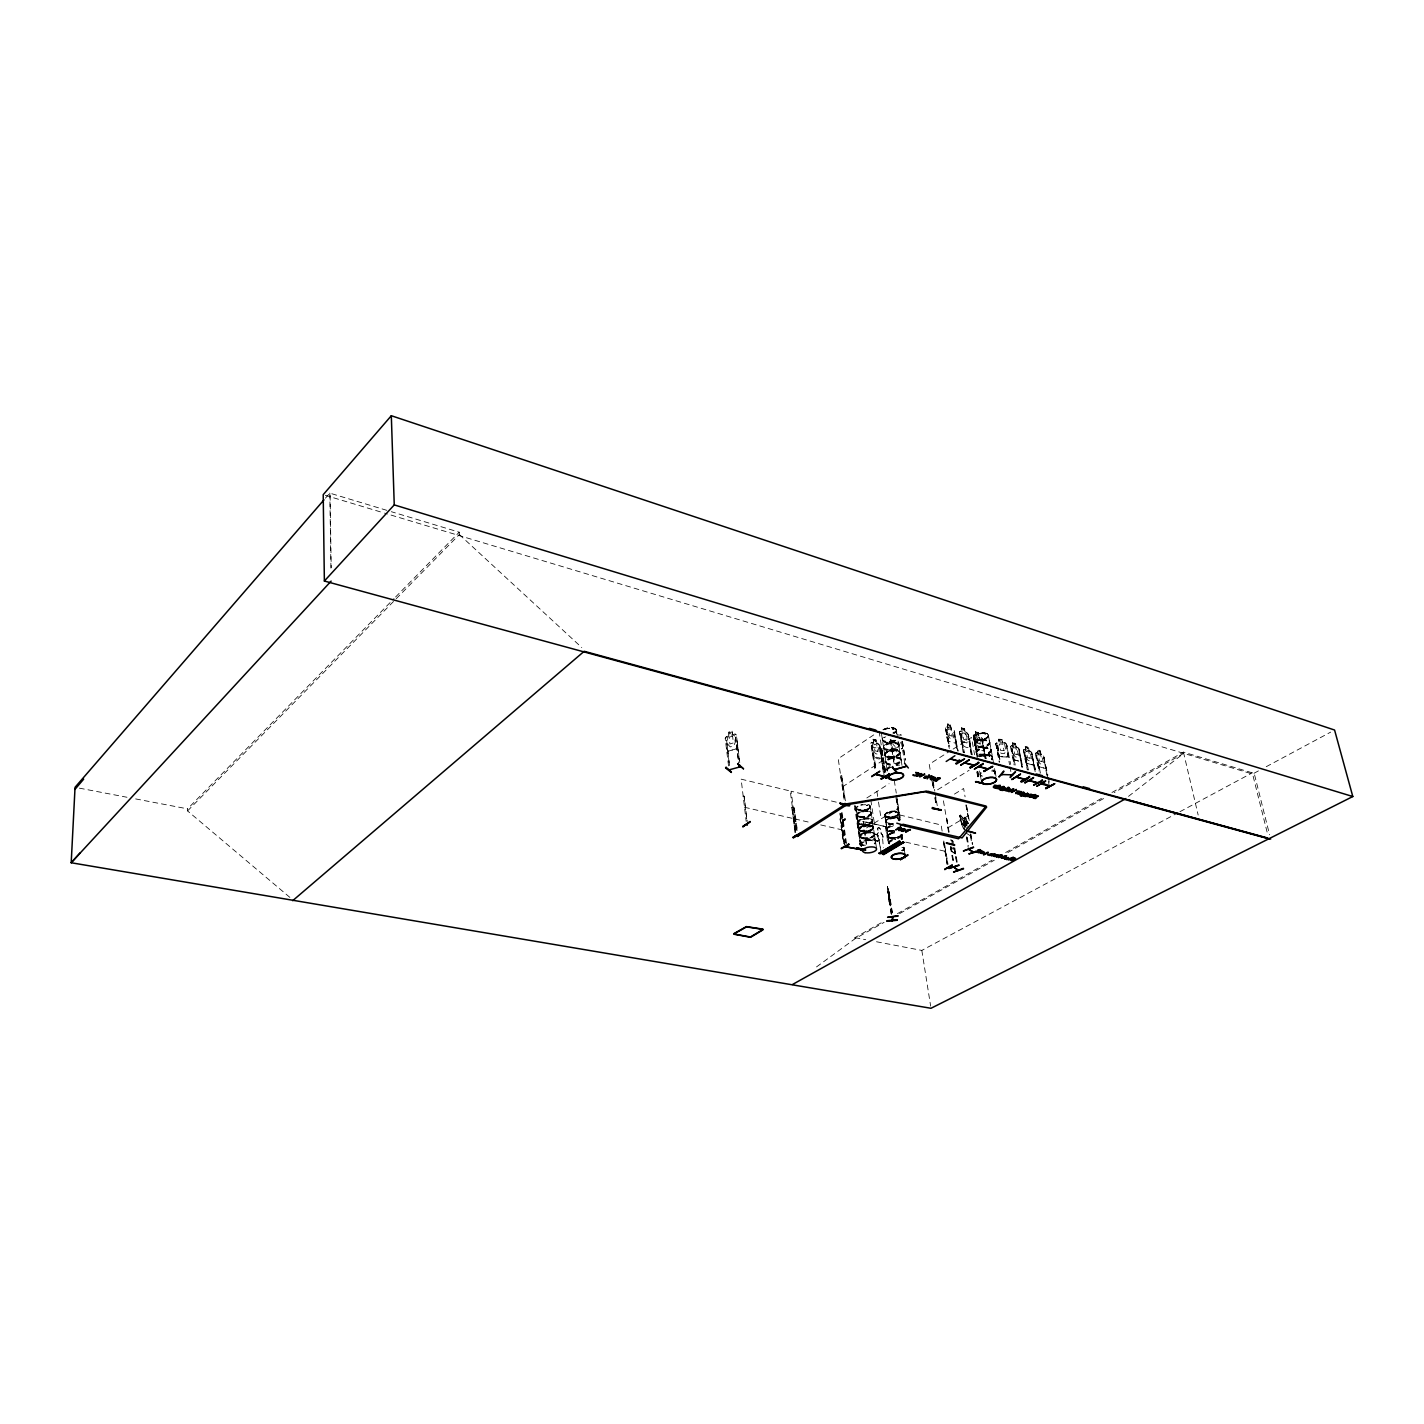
<?xml version="1.0" encoding="UTF-8"?>
<svg xmlns="http://www.w3.org/2000/svg" width="1424" height="1424" viewBox="0 0 1424 1424"><rect width="100%" height="100%" fill="white"/><g stroke="black" fill="none" stroke-linecap="round" stroke-linejoin="round"><path stroke-width="0.75" stroke-dasharray="5 3.75" d="M885.87 761.787L883.645 747.974M894.397 830.94A7.102 2.919 -8.7 0 1 886.867 829.16L885.942 822.449M887.099 769.814L886.066 762.961M882.31 739.127L881.296 732.701M883.539 747.084L882.506 740.338M989.84 742.598L991.068 749.576M991.282 750.377L993.685 763.958M980.193 774.371L979.587 770.936M289.873 897.387L187.559 810.915L187.612 808.85L394.039 598.578M980.104 774.834L980.549 775.938A7.707 3.293 -10.2 0 1 981.118 773.285M898.829 745.695L901.036 759.384M901.196 760.38L902.264 767.198M894.308 830.477A6.978 2.884 -8.7 0 1 886.921 828.715L885.959 822.556A6.978 2.901 -8.7 0 0 893.364 824.318M876.543 848.384L875.653 842.243M901.143 760.914L901.214 759.704M898.864 745.339A7.743 3.489 -9.1 0 0 886.921 744.182A7.743 3.489 -9.1 0 0 887.846 750.145A7.743 3.489 -9.1 0 0 898.864 745.339L898.473 744.165M890.481 766.966A7.796 3.418 -9 0 0 887.116 770.509L887.152 769.174M960.933 819.209L959.367 815.792L963.621 827.024M1037.153 762.944L1038.772 766.646L1045.269 768.444L1045.536 765.186M1033.219 764.991L1033.397 761.876M1026.081 749.932L1024.07 749.327L1023.411 750.341L1026.74 763.317L1033.308 765.133L1033.575 761.858M1020.403 761.448L1020.794 758.298L1020.492 761.591L1013.87 759.757L1012.233 756.002M967.341 823.464L965.169 821.684L966.237 827.842M983.343 750.786C984.02 743.809 983.735 733.752 974.069 734.802L973.251 735.745L976.615 753.741M874.496 834.642L875.564 841.477M871.274 813.318L872.307 820.046M969.691 747.03C969.157 736.083 973.09 753.581 962.677 745.179L959.349 731.829C971.933 726.97 969.726 747.92 972.022 755.023M857.177 814.724L856.216 807.568M955.86 739.821L955.468 743.168L948.473 741.245L945.251 727.771L946.088 726.81L953.012 728.768L954.187 730.298L957.889 751.142M857.088 815.044L857.212 814.065M858.903 810.203L860.31 809.811M859.153 809.936L860.114 809.437M858.191 822.502L858.298 821.612M859.989 809.295L860.986 809.882M859.651 830.459L859.313 828.501M860.238 836.404L860.363 835.443M861.858 831.509A7.102 2.937 -8.4 0 1 864.048 826.187A7.102 2.937 -8.4 0 1 873.339 828.394A7.102 2.937 -8.4 0 1 861.858 831.509L864.172 831.011M863.745 830.655L862.072 831.118M859.669 830.21L863.638 831.349L862.766 830.584M867.643 805.308L866.468 805.575M870.331 806.198L869.619 807.889M869.619 826.828L870.58 826.401M870.847 826.703L869.655 826.899M871.221 813.976L871.221 814.012A7.156 3.008 -8.4 0 1 859.669 817.073A7.156 3.008 -8.4 0 1 861.858 811.627A7.156 3.008 -8.4 0 1 871.239 813.905L871.363 812.997M870.189 826.863L870.117 826.507M872.307 821.577L874.407 833.894M872.36 821.363L872.325 821.577A7.173 2.99 -8.4 0 0 862.962 819.12A7.173 2.99 -8.4 0 0 860.772 824.532A7.173 2.99 -8.4 0 0 872.36 821.363L872.485 820.473M882.399 738.362L882.773 740.818M873.499 827.184L872.841 829.142M873.25 827.825A7.102 2.937 -8.4 0 1 861.769 830.957A7.102 2.937 -8.4 0 1 863.959 825.635L870.918 825.297L873.41 827.985A7.102 2.937 -8.4 0 0 863.959 825.635L860.879 826.881M874.585 834.357L874.461 835.247A7.191 2.955 -8.3 0 0 865.044 833.04A7.191 2.955 -8.3 0 0 862.819 838.398A7.191 2.955 -8.3 0 0 874.461 835.247M889.039 842.741L887.081 829.854L889.039 842.474M884.66 755.147L885.354 752.833M885.781 821.595L884.802 815.169L885.781 821.328M875.724 841.904L875.6 842.794M978.146 740.017L977.202 738.771M888.629 756.108L887.864 756.607M887.045 770.348L887.223 768.96M888.754 756.838L889.003 756.144M893.346 729.337L892.545 728.803M888.825 756.144L889.413 756.429M893.631 729.106L892.421 728.963L893.489 729.266M884.802 814.475L887.188 817.109M896.319 731.082L896.07 729.195L892.083 727.575L882.987 729.622M893.293 823.944A7.084 2.937 -8.7 0 1 885.764 821.879L885.87 820.811A6.978 2.901 -8.7 0 1 894.557 817.18A6.978 2.901 -8.7 0 1 898.864 820.722M887.722 817.216L888.612 816.308M897.173 751.569L896.622 751.854M901.267 759.953L900.84 758.885M887.401 817.056L889.146 816.86L888.06 816.397M898.9 745.161L898.74 746.283M883.61 746.425L883.93 748.597M885.87 761.288L886.298 763.389M900.039 752.281C900.929 753.403 889.573 761.146 885.069 755.735M888.968 843.026L889.11 842.082M891.139 838.095L890.979 838.273M995.127 771.577L996.533 779.337M1008.245 753.527L1007.747 756.927L999.417 756.553M895.162 812L895.749 812.57M895.874 812.232L895.607 812.214M899.826 819.886L899.63 820.918A7.084 2.937 -8.7 0 0 893.524 817.999A7.084 2.937 -8.7 0 0 885.764 821.879M953.546 847.511L953.261 849.558L950.698 845.34M904.169 849.434L905.201 854.898M902.745 744.645L902.318 748.579L893.346 751.071L891.513 747.956M902.923 744.681L902.335 748.579L893.418 750.929M888.202 890.053L887.455 886.422L891.05 914.03M887.383 888.131L887.579 886.404M887.597 891.905L888.184 888.647L888.06 889.68M889.074 901.712L887.828 890.89M889.074 891.193L892.332 912.535M885.853 820.847L885.853 820.811A6.978 2.901 -8.7 0 0 893.168 823.09M888.79 897.832L888.095 890.73L892.047 918.249M889.484 904.293L889.982 901.214L889.608 904.418L888.968 901.659M976.134 752.21L976.294 751.338M736.76 748.561L737.418 744.645M736.867 748.65L728.038 751.267L736.867 748.65L737.596 744.681M977.273 739.127L976.188 739.75M976.508 739.198L977.54 738.896M985.515 734.606L984.892 734.642M988.576 735.247L987.633 737.24M989.253 756.073L989.182 756.518M992.617 757.212L991.709 759.419A7.583 3.293 -10.3 0 0 990.214 755.663A7.583 3.293 -10.3 0 0 981.118 756.571M991.745 759.437L992.297 756.304L990.178 755.058M995.198 773.606L995.447 772.645M991.086 751.213L990.997 749.184M989.662 743.435L989.484 741.263M896.355 731.117L894.575 733.004M884.749 754.133C886.654 749.487 902.14 747.582 899.292 754.595M859.348 828.804L862.321 826.507L867.625 825.35M866.468 805.325L867.608 805.254L866.646 805.664M843.186 821.31L843.684 819.672L843.026 821.31M844.129 820.473L843.969 819.352L845.34 819.69M845.002 820.171L844.29 819.316L845.429 818.711M844.806 820.331L844.841 818.747M844.094 820.171L844.913 818.96M843.417 819.619L842.421 821.132M900.431 742.385L898.989 745.784A7.636 3.435 -9.1 0 1 887.971 750.555A7.636 3.435 -9.1 0 1 887.063 744.681A7.636 3.435 -9.1 0 1 898.829 745.82L895.429 746.799L893.079 744.503L892.296 739.519M963.336 820.527L964.76 829.427L963.336 820.527C966.22 821.328 962.375 815.347 966.077 818.248L967.697 823.232M888.879 756.5L887.989 757.337M895.927 751.73L896.123 751.463M859.206 809.704L860.826 809.882M728.536 765.898L725.19 738.291L726.365 736.617L735.087 734.001L736.439 734.926L739.572 762.356M725.386 738.362L726.418 736.671M873.25 828.127A7.049 2.919 -8.4 0 1 861.84 831.242A7.049 2.919 -8.4 0 1 864.012 825.956A7.049 2.919 -8.4 0 1 873.25 828.127L868.765 830.886L862.908 831.153M884.802 814.403L891.193 811.182L898.33 812.267M891.887 837.793L892.652 837.917M901.944 835.051L895.482 837.935L890.392 837.882L887.917 836.119L888.327 837.134M989.057 756.162L990 756.642M1035.444 753.723L1036.174 752.655L1038.06 753.314L1037.277 749.736L1040.036 750.519L1043.418 762.054L1042.582 764.439L1040.018 763.709L1038.078 760.558M1001.944 739.483L1002.585 742.972L1002.087 739.323L998.402 739.234L999.203 742.83L997.601 743.933L998.811 750.448L1001.161 753.332L1004.561 753.456L1005.86 750.715L1004.632 744.2L1002.585 742.972L1005.219 742.901L1006.554 744.254L1008.317 753.616L1007.854 757.052L999.292 756.731L995.696 743.737L999.114 742.652M995.768 743.862L996.747 742.563M996.373 745.678L997.37 745.713L996.373 745.678L999.417 762.036M1010.559 746.728L1011.307 745.642L1013.265 746.301L1012.482 742.687L1015.294 743.488L1018.658 755.147L1017.786 757.532L1015.152 756.803L1013.212 753.616M1005.166 742.954L996.693 742.616M997.387 753.207L999.345 756.678M1006.554 744.254L1010.702 764.474M1006.234 746.069L1007.231 746.105L1006.234 746.069L1009.527 764.635M973.357 735.834L974.158 734.748M960.328 730.939L959.456 731.9L963.229 752.602M325.437 498.169L329.798 493.131L389.197 511.056M873.713 742.954L872.378 743.72L873.393 750.341L875.351 753.599L878.199 754.346L879.284 751.908L876.169 740.035L873.143 739.216L873.713 742.954L871.702 742.224L870.74 743.239L875.119 770.277M870.847 743.31L871.773 742.349M728.963 736.012L727.237 737.792L728.038 744.556L730.245 746.888L733.734 745.838L735.247 742.349L734.446 735.585L732.434 734.944L732.061 731.117L728.34 732.256L728.768 735.87M395.587 596.994L459.222 532.184L391.333 511.697M187.559 810.915L394.697 600.287M396.246 598.703L459.329 534.552L459.222 532.184M963.407 828.448L960.221 821.274L960.844 819.12M960.168 819.85L962.909 817.59M960.381 817.376L960.577 815.685L959.901 816.255M959.456 815.863C962.891 814.937 965.276 823.019 967.715 827.255M885.354 752.798L889.769 750.448L897.316 750.128M898.188 755.503L899.309 754.613M854.97 809.722L854.881 808.69M859.366 809.473L859.242 810.363M868.622 808.672L869.655 807.906M857.479 827.949L857.604 827.611M859.936 828.003L860.933 827.219M987.651 737.258L983.183 739.554L977.487 740.16M1128.502 796.354L1183.736 753.349L1114.138 792.598M872.823 829.177L865.169 831.776L859.704 830.512M889.377 816.86L888.22 817.251M859.776 843.542L860.203 845.197L859.954 843.524M896.995 815.56L898.384 812.321M888.665 834.678L892.688 832.702M891.068 838.042L892.154 837.383M816.522 966.914L855.076 938.719L884.073 922.36M744.254 796.23L743.168 796.194L744.254 796.23L747.262 821.434M873.749 734.873L838.22 758.725L844.361 801.16M873.677 742.758L873.143 739.216M876.169 740.035L873.054 739.27M876.632 743.631L878.786 744.129L871.684 742.402M879.765 745.713L878.679 744.289C881.812 749.113 885.194 764.759 873.784 756.625L872.289 752.726L873.802 756.607L880.958 758.298M872.396 745.411L871.292 745.357L872.396 745.411L875.902 768.23M883.343 772.431L879.765 747.422L884.464 772.467M880.584 747.636L879.48 747.6M794.895 832.435L791.886 807.444L795.696 830.388M884.767 772.734L881.794 748.668L885.817 772.36M845.375 800.804L841.709 775.475L840.694 775.831L844.681 801.231M881.082 749.149L882.115 748.757M792.705 807.639L791.637 807.604M794.396 808.031L793.328 807.995L794.396 808.031L797.387 830.779M842.314 786.956L883.574 759.971M948.028 727.361L947.405 723.819L950.378 724.656L950.983 728.198M946.835 730.014L945.732 729.978L946.835 730.014L949.737 746.657M956.714 748.846L954.08 732.061L958.174 750.964M962.161 731.349L961.538 727.824L962.108 738.931L964.084 742.189L966.843 742.954L967.804 740.516L964.475 728.661L965.009 732.239M946.835 737.401L948.562 741.174M954.899 732.292L953.795 732.239M842.474 818.925L843.115 821.096M961.022 734.001L959.936 733.965L961.022 734.001L964.333 752.655M866.842 797.938L889.057 783.734M1013.158 746.354L1011.983 747.119L1015.205 765.062M971.221 754.791L968.178 736.03L972.325 754.845M976.027 735.282L975.404 731.758L976.01 742.812L977.985 746.051L980.691 746.817L981.634 744.396L978.306 732.595L978.858 736.155M968.979 736.244L967.893 736.208M961.04 741.352L962.766 745.126M973.251 735.745L976.811 754.364M951.268 750.252L929.231 764.261L930.655 772.823M953.101 749.095L971.471 737.418L974.586 754.791M974.924 737.917L973.838 737.881L974.924 737.917L978.27 756.464M840.035 818.996L841.068 819.031L840.035 818.996L843.524 843.453M985.088 758.6L981.99 739.91L986.173 758.636M982.791 740.142L981.706 740.088M974.977 745.375L976.704 748.971M866.237 844.592L863.211 821.328L885.87 826.685L888.434 843.293M983.699 747.653L983.45 750.929L976.597 749.024M857.23 821.808L858.191 821.47L857.23 821.808L860.79 845.963M859.099 832.559L898.615 807.978M937.597 789.768L969.121 770.259M1010.453 746.639L1014.137 765.026M1015.205 743.542L1012.5 742.883M877.807 829.071L877.647 829.177A1.887 1.228 58 0 1 878.822 827.807A1.887 1.228 58 0 1 880.495 829.836L881.047 833.485A3.774 2.474 58.2 0 1 882.453 838.967L882.613 838.878A3.774 2.474 58.2 0 0 881.207 833.396L880.637 829.747A1.887 1.228 58 0 0 878.964 827.718A1.887 1.228 58 0 0 877.807 829.071L878.216 832.826A3.774 2.474 58.2 0 0 878.43 838.024L881.029 851.321L878.59 837.935A3.774 2.474 58.2 0 1 878.359 832.737L878.216 832.826M1013.051 746.212L1012.393 742.741M1011.343 748.561L1014.422 764.848M862.802 821.577L885.87 826.685M1015.864 747.013L1017.875 747.493L1011.289 745.82M1018.836 749.06L1017.768 747.653L1019.014 748.988L1022.094 766.949M1021.791 767.127L1018.979 750.715L1022.859 767.162M1019.744 750.929L1018.694 750.893M1026.063 757.212L1028.003 760.38L1030.602 761.092L1031.457 758.707L1030.211 752.264L1028.591 750.715C1030.549 746.354 1022.183 744.36 1025.992 749.985L1024.817 750.733L1028.342 769.85M1025.867 749.843L1025.209 746.39L1028.092 747.119M954.436 794.094L963.621 788.487L965.08 796.835M1024.194 752.175L1027.558 769.636M1028.751 750.573L1031.777 752.584L1035.195 769.921M1013.87 759.757L1020.492 761.591M1031.688 752.637L1035.141 771.719M1034.429 769.725L1031.759 754.311L1035.497 769.761M1032.525 754.524L1031.474 754.489M1025.12 759.597L1026.882 763.157L1033.397 765.08M1035.337 753.652L1038.915 770.954M1036.227 755.557L1039.2 770.776M1047.993 779.337L1043.703 755.948L1040.624 754.008L1039.947 750.573L1037.295 749.932L1037.971 753.367L1036.814 754.115L1040.392 773.161M1046.836 775.172L1043.703 757.657L1047.886 775.208M1044.468 757.871L1043.418 757.835M1038.772 766.646L1045.269 768.444M947.992 827.753L968.391 815.632M965.864 805.058L968.996 821.363M948.491 832.346L946.533 816.949L949.132 832.203M855.076 938.719L854.916 937.633L883.912 921.275M897.44 913.638L992.119 860.167M1005.647 852.513L1104.205 796.87M1111.948 792.492L1183.451 752.121L1252.283 772.84L1267.574 833.983M899.541 913.638L994.272 860.221M1007.8 852.584L1106.395 796.959M876.508 941.762L921.826 950.413L1177.968 812.766M1179.926 811.716L1252.283 772.84M1258.424 770.9L1252.568 774.051L384.533 513.121M1266.239 766.699L1330.657 732.132M889.021 757.283A7.654 3.418 -9.1 0 0 899.915 752.548A7.654 3.418 -9.1 0 0 888.113 751.427A7.618 3.4 -9.1 0 0 889.039 757.23A7.618 3.4 -9.1 0 0 899.879 752.531A7.618 3.4 -9.1 0 0 888.131 751.409A7.654 3.418 -9.1 0 0 889.021 757.283L889.644 757.07M898.188 755.539L890.961 757.604L886.031 756.749L884.589 754.791L885.034 755.663M856.109 808.44L862.001 810.541L868.622 808.69A7.067 2.99 -8.4 0 0 867.75 804.56M867.269 809.419L868.622 808.707A7.067 2.99 -8.4 0 1 858.743 810.274A7.067 2.99 -8.4 0 1 857.871 806.126M886.404 812.819L887.775 812.125M862.891 831.669L863.923 831.385M897.013 815.578L888.701 817.376M890.997 832.933L887.882 836.084M898.9 837.009L901.908 834.749A6.978 2.866 -8.7 0 1 890.463 837.899A6.978 2.866 -8.7 0 1 892.723 832.702M960.114 819.743L964.351 830.156M965.347 827.291L964.315 817.162L966.077 818.248M966.558 821.559L968.623 823.766L967.804 822.218M964.689 822.698L965.419 826.846M970.029 835.55L965.988 833.004M982.685 732.773L977.006 734.036A7.494 3.329 -10.4 0 0 977.451 739.857L978.27 739.928M976.739 739.982L977.896 739.786M890.997 832.933L894.45 832.008A7.031 2.884 -8.7 0 0 887.989 835.674A7.031 2.884 -8.7 0 0 894.219 837.828A7.031 2.884 -8.7 0 0 901.766 834.535M898.953 837.312L889.217 837.775M951.41 850.982L950.467 847.316L951.41 850.982L954.881 853.617L954.899 850.698M729.569 765.596L726.596 740.16L725.581 740.462M739.038 766.913L735.496 737.205L736.706 737.062L739.75 762.516M892.973 732.452L896.764 731.349M893.88 732.986L896.159 732.328L896.355 733.52M897.369 734.962L901.374 735.122L899.879 734.286M890.534 741.762L894.468 740.64L894.984 743.951L898.526 742.936M891.317 739.999L890.285 740.284L891.46 740.16L895.091 763.033M889.84 750.786L891.798 750.359M986.761 755.04L981.047 756.286A7.547 3.275 -10.3 0 1 990.125 755.396L992.332 756.589M867.002 831.563L868.8 831.189M890.427 817.358L892.243 817.18M865.774 825.564L872.218 826.027M890.961 757.568L892.937 757.354M984.803 755.254L990.214 755.361A7.547 3.275 -10.3 0 1 991.567 759.188M892.261 912.891L888.309 889.288L891.905 912.926M887.686 891.798L887.793 893.346M889.715 897.69L890 901.285M863.407 831.741L865.169 831.758M891.762 837.241L892.065 837.259M863.353 831.438L865.116 831.474M860.043 809.473L860.31 809.313M860.256 810.487L862.001 810.523M982.685 732.808L987.402 733.645L988.594 735.318A7.547 3.346 -10.4 0 1 977.487 740.142L973.411 737.685L977.006 734.072A7.494 3.329 -10.4 0 1 988.363 735.193L989.627 741.797M1001.998 739.43L998.544 739.359L999.256 742.776M892.741 832.951A7.031 2.866 -8.7 0 0 890.463 838.166L891.976 838.38M869.388 825.404L870.954 825.635M887.188 817.145L888.701 817.34M894.753 811.021L896.266 811.253M990.161 755.04L984.732 754.916L979.445 756.749A7.583 3.293 -10.3 0 1 989.342 754.898A7.583 3.293 -10.3 0 1 991.549 758.885M892.083 727.611L895.091 728.447M854.916 937.633L865.703 939.698M79.37 788.148L126.985 797.262M135.654 798.917L187.612 808.85M905.771 842.136L945.536 851.392M744.485 807.266L793.88 818.711M794.77 818.907L809.9 822.413M820.722 824.923L842.349 829.925M836.297 802.157L791.121 791.228L796.319 830.762M841.709 775.475L845.055 800.715M871.239 746.621L880.388 749.042M1036.138 752.851L1042.475 754.631M961.449 727.878L964.475 728.661M975.315 731.811L978.306 732.595M325.331 495.321L382.415 512.48M897.351 750.163L899.612 751.391M974.639 739.323L975.867 739.839M963.585 819.743L967.786 822.324M965.846 818.693L964.796 818.035L966.042 819.779M734.998 734.09L736.315 735.015M872.218 826.062L873.553 827.486M951.428 850.911L954.988 853.581M952.389 840.409L953.261 842.029M950.413 839.84L951.784 840.89L952.816 846.942M459.329 534.552L581.775 647.546M1005.13 743.061L1006.448 744.289M726.596 740.16L729.391 765.418M732.488 734.731L732.132 731.171M735.496 737.205L738.718 762.837M975.155 745.873L974.746 744.147M1031.599 752.655L1030.531 751.267L1024.123 749.451L1023.322 750.27L1027.274 769.814M967.021 732.808L968.267 734.268L971.506 754.613M899.327 818.782L899.772 819.619M886.155 822.876L885.746 822.093M887.294 830.263L886.903 829.498A7.102 2.919 -8.7 0 1 893.435 825.564M870.847 811.911L871.292 812.766M891.602 747.831L893.453 750.982M951.606 839.804L952.514 841.459M903.831 847.369L903.902 847.494A7.138 2.866 -8.7 0 1 902.531 850.52M871.915 819.334L872.431 820.242M857.284 815.525L861.751 845.642M869.922 805.379L871.168 812.552M889.021 843.257L889.377 843.969A7.12 2.884 -8.7 0 1 895.589 839.359M887.259 830.21L886.885 829.498A7.102 2.919 -8.7 0 0 894.45 831.331M728.162 751.178L726.329 748.045L728.091 751.32M889.181 843.595L889.235 843.738A7.12 2.884 -8.7 0 1 895.536 838.967M898.669 744.716L898.099 741.192M965.81 825.137L960.506 814.831M952.638 840.516L957.195 863.959M966.131 825.76L964.368 821.328L966.344 825.244L966.789 822.787L967.875 828.839M976.312 753.011L977.487 759.259M980.335 775.35L981.528 781.705M995.198 771.986L994.557 768.551M888.683 898.491L889.181 900.324L889.092 895.892M1254.597 774.923L1269.603 834.802M1183.451 752.121L1198.154 815.026M1048.313 777.379L1049.595 783.876M1043.632 755.966L1047.174 773.214M1048.42 781.509L1049.274 785.852M1036.69 755.948L1040.09 773.339M1024.675 752.566L1028.039 770.028M889.217 843.702L889.217 843.738A7.031 2.848 -8.7 0 1 895.66 839.822M1019.014 748.988L1022.574 767.34M1011.823 748.953L1014.92 765.24M1009.919 766.664L1011.076 772.787M997.37 745.713L1000.413 762.071M997.209 745.927L1000.253 762.267M995.821 743.791L999.256 762.232M982.062 738.166L985.889 758.814M981.99 739.91L985.372 758.422M974.639 738.095L977.985 756.66M974.123 737.685L977.469 756.251M977.879 771.505L979.018 777.842M977.576 771.416L979.107 779.871M977.131 771.95L978.662 780.405M976.828 771.879L978.359 780.316M960.737 734.197L964.048 752.833M960.221 733.787L963.514 752.424M954.08 732.061L956.999 748.668M966.86 806.963L969.352 821.15M966.22 804.863L969.068 821.078M970.865 833.912L972.681 844.254M970.527 834.037L972.343 844.379M970.42 835.799L971.862 844.076M950.2 724.798L953.671 736.582L952.692 739.003L949.915 738.237L947.921 734.962L947.405 723.819M965.97 818.284L966.504 821.648M967.216 837.205L968.676 845.518M966.736 836.92L968.32 845.642M966.398 837.045L968.213 847.422M946.551 730.209L949.452 746.852M946.017 729.782L949.274 748.526M945.376 727.842L948.633 746.621M954.81 847.939L957.587 864.261M954.062 847.743L956.839 864.065M943.418 800.822L948.847 832.132M951.161 846.942L953.938 863.3M950.751 846.639L953.599 863.425M950.413 846.746L953.19 863.104M944.771 845.108L948.01 864.332M942.136 831.082L941.104 824.994L897.351 814.368L898.33 820.562M943.792 840.979L947.743 864.475M947.28 864.172L943.329 840.658L947.013 864.315M933.058 780.744L934.803 791.139M935.159 793.221L937.259 805.681M933.112 782.755L934.162 788.985M935.55 797.298L936.956 805.61M932.702 783.271L933.752 789.501M935.141 797.814L936.529 806.109M932.044 781.1L933.45 789.412M934.838 797.725L936.227 806.037M902.442 741.388L905.468 760.113M902.3 741.228L905.326 759.953M901.25 741.512L904.952 764.403M896.337 730.263L897.334 736.6M899.79 752.032A7.618 3.4 -9.1 0 1 888.968 756.714A7.618 3.4 -9.1 0 1 888.06 750.911A7.618 3.4 -9.1 0 1 899.79 752.032L899.986 753.189A7.618 3.4 -9.1 0 1 889.146 757.906A7.618 3.4 -9.1 0 1 888.238 752.086A7.618 3.4 -9.1 0 1 899.968 753.207M894.041 763.317L890.089 738.344L893.916 763.157M921.826 950.413L930.655 1006.145M894.254 780.423L896.283 793.132M896.604 795.251L900.484 819.779M896.924 799.095L900.182 819.708M896.55 799.612L899.754 820.384A6.978 2.901 -8.7 0 0 892.367 818.604A6.978 2.901 -8.7 0 0 885.959 822.556M901.962 834.322L902.602 838.433M895.927 797.476L899.505 820.117M901.606 834.962L902.282 839.306M901.339 835.123L902.033 839.466M900.858 834.784L901.534 839.128M900.591 834.945L901.285 839.288M879.089 731.295L885.497 772.271M881.403 749.238L885.087 772.805M879.943 745.642L884.179 772.645M879.765 747.422L884.268 776.4M885.461 826.935L888.024 843.542M872.111 745.589L875.635 768.408M871.559 745.179L875.386 770.099M876.917 791.495L878.199 799.932M878.519 802.032L881.118 818.871M870.829 800.003L874.318 823.09M863.211 821.328L866.629 844.343M855.771 806.874L862.196 850.484M855.468 807.088L861.235 846.319M855.112 805.432L861.093 846.034M854.471 805.735L861.039 850.324M842.082 812.606L846.942 846.443M841.531 813.14L845.785 842.812M841.388 812.855L845.678 842.652M840.427 813.745L845.037 844.521M840.107 813.958L844.503 844.646M839.946 813.157L844.307 843.631M840.285 818.836L843.773 843.293M794.147 808.191L797.137 830.94M793.577 807.835L796.568 830.601M795.713 832.631L790.249 791.014L741.139 779.159L746.176 821.399M791.886 807.444L795.144 832.275M744.004 796.39L747.013 821.595M886.903 828.732L886.921 828.839A6.978 2.884 -8.7 0 1 893.311 824.781M882.613 838.878L883.396 847.636M330.101 495.285L331.205 567.66M329.798 493.131L330.973 570.098M988.363 735.193A7.494 3.329 -10.4 0 1 977.451 739.857M977.487 740.142A7.547 3.346 -10.4 0 1 977.113 734.303A7.547 3.346 -10.4 0 1 988.47 735.46M979.516 756.589A7.529 3.275 -10.3 0 1 989.271 754.738A7.529 3.275 -10.3 0 1 991.46 758.689M992.813 769.868A7.583 3.24 -10.2 0 1 993.08 774.478M982.524 776.151A7.583 3.24 -10.2 0 1 981.065 772.431M992.973 770.277A7.707 3.293 -10.2 0 1 994.415 774.086M981.278 776.169A7.707 3.293 -10.2 0 1 981.029 772.876M991.46 770.918A7.583 3.24 -10.2 0 1 995.18 774.033M980.727 776.329A7.583 3.24 -10.2 0 1 980.602 774.656M993.044 770.687A7.707 3.293 -10.2 0 1 994.504 774.496M983.005 756.375A7.529 3.275 -10.3 0 1 990.908 756.286A7.529 3.275 -10.3 0 1 991.674 759.846M883.076 729.64A7.583 3.471 -9.1 0 1 894.361 728.162A7.583 3.471 -9.1 0 1 892.99 733.556M895.749 740.249A7.743 3.507 -9.1 0 1 884.963 741.975A7.743 3.507 -9.1 0 1 884.144 737.08M895.732 740.676A7.618 3.453 -9.1 0 1 884.411 742.153A7.618 3.453 -9.1 0 1 885.781 736.778M894.183 740.64A7.725 3.507 -9.1 0 1 884.179 741.334A7.725 3.507 -9.1 0 1 884.073 736.689M894.041 740.142A7.618 3.453 -9.1 0 1 884.909 741.05A7.618 3.453 -9.1 0 1 883.022 737.151M884.642 729.515A7.565 3.453 -9.1 0 1 894.468 728.821A7.565 3.453 -9.1 0 1 894.539 733.431M883.076 729.907A7.636 3.489 -9.1 0 1 893.738 728.18A7.636 3.489 -9.1 0 1 894.521 733.057M890.196 764.83A7.779 3.435 -9 0 1 887.722 759.74A7.779 3.435 -9 0 1 899.932 758.511A7.779 3.435 -9 0 1 896.07 764.243M890.32 765.24A7.654 3.382 -9 0 1 887.882 760.238A7.654 3.382 -9 0 1 899.897 759.01A7.654 3.382 -9 0 1 896.105 764.652M890.142 764.421A7.779 3.453 -9 0 1 887.65 759.33A7.779 3.453 -9 0 1 899.861 758.102A7.779 3.453 -9 0 1 895.999 763.834M890.125 763.905A7.654 3.4 -9 0 1 888.131 758.618A7.654 3.4 -9 0 1 900.324 758.12A7.654 3.4 -9 0 1 893.952 763.745M887.49 770.437A7.69 3.382 -9 0 1 890.392 766.112M896.123 764.866A7.69 3.382 -9 0 1 899.665 765.186M887.472 770.936A7.796 3.418 -9 0 1 890.409 766.557M896.212 765.275A7.796 3.418 -9 0 1 898.135 765.311M887.294 770.954A7.69 3.382 -9 0 1 890.605 767.465M868.907 804.756A7.013 2.973 -8.4 0 1 863.798 810.078A7.013 2.973 -8.4 0 1 856.892 806.643M860.915 805.254A7.013 2.973 -8.4 0 1 870.242 806.945A7.013 2.973 -8.4 0 1 860.915 810.879A7.013 2.973 -8.4 0 1 857.96 806.5M860.844 804.863A7.067 2.99 -8.4 0 1 862.624 804.471M865.454 845.304A7.102 2.901 -8.3 0 1 862.357 841.566A7.102 2.901 -8.3 0 1 872.503 839.412A7.102 2.901 -8.3 0 1 873.802 843.524M863.905 845.553A7.209 2.937 -8.3 0 1 863.051 841.477A7.209 2.937 -8.3 0 1 873.126 839.893A7.209 2.937 -8.3 0 1 873.962 843.987M862.018 845.358A7.102 2.901 -8.3 0 1 868.96 840.605A7.102 2.901 -8.3 0 1 874.995 844.023M862.713 845.536A7.209 2.937 -8.3 0 1 863.514 841.62A7.209 2.937 -8.3 0 1 872.681 840.196A7.209 2.937 -8.3 0 1 875.03 843.595M892.706 831.901A6.995 2.884 -8.7 0 1 887.081 829.587A6.995 2.884 -8.7 0 1 893.507 826.027M886.867 829.16A7.102 2.919 -8.7 0 1 893.382 825.172M893.24 823.57A7.084 2.955 -8.7 0 1 885.71 821.506L885.764 821.434A7.084 2.955 -8.7 0 1 893.453 817.607A7.084 2.955 -8.7 0 1 899.612 820.366M903.136 847.316A7.138 2.866 -8.7 0 1 902.585 850.911M901.979 834.695A6.978 2.848 -8.7 0 1 897.351 838.202M894.592 832.969A6.978 2.848 -8.7 0 0 888.202 836.849A6.978 2.848 -8.7 0 0 895.589 838.576A7.031 2.848 -8.7 0 0 889.697 840.925A7.031 2.848 -8.7 0 0 890.214 843.738M901.855 835.087A7.031 2.866 -8.7 0 1 890.463 838.166M903.724 847.102A7.031 2.83 -8.7 0 1 901.018 850.733M897.28 838.38A7.031 2.848 -8.7 0 1 899.007 838.416M901.908 847.387A7.031 2.83 -8.7 0 1 903.581 850.573M874.496 834.767L874.514 834.909A7.191 2.955 -8.3 0 1 862.766 838.006A7.191 2.955 -8.3 0 1 864.973 832.648A7.191 2.955 -8.3 0 1 874.389 834.856L874.514 834.838M965.258 825.617L964.19 826.543L961.431 820.313L962.499 819.405L965.258 825.617M731.473 732.114L729.23 732.808L729.373 734.019L731.616 733.324L731.473 732.114M732.577 736.155L729.106 737.223L729.907 743.987L733.378 742.919L732.577 736.155M1004.027 750.644L1000.627 750.519L999.417 744.004L1002.816 744.129L1004.027 750.644M1001.446 740.053L999.256 739.964L999.488 741.121L1001.659 741.21L1001.446 740.053M877.789 840.961L877.059 840.89A3.756 2.474 58.2 0 1 873.98 837.668L873.784 836.76A3.756 2.474 58.2 0 1 875.475 834.072L876.205 834.161A3.756 2.474 58.2 0 1 879.267 837.383L879.48 838.273A3.756 2.474 58.2 0 1 877.789 840.961M877.38 841.21L876.668 841.139A3.756 2.474 58.2 0 1 873.588 837.917L873.375 837.009A3.756 2.474 58.2 0 1 875.084 834.322L875.796 834.411A3.756 2.474 58.2 0 1 878.875 837.632L879.089 838.522A3.756 2.474 58.2 0 1 877.38 841.21M877.754 751.516L874.923 750.751L873.891 744.129L876.739 744.894L877.754 751.516M875.582 740.64L873.766 740.142L875.778 741.815L875.582 740.64M952.193 736.155L949.416 735.389L948.259 728.75L951.036 729.533L952.193 736.155M966.326 740.106L963.585 739.341L962.41 732.737L965.152 733.52L966.326 740.106M980.175 743.987L977.469 743.221L976.277 736.653L978.982 737.418L980.175 743.987M1017.252 754.738L1014.618 754.008L1013.39 747.511L1016.024 748.259L1017.252 754.738M1030.068 758.316L1027.469 757.604L1026.206 751.124L1028.822 751.872L1030.068 758.316M1042.048 761.662L1039.467 760.95L1038.203 754.506L1040.784 755.236L1042.048 761.662M949.808 725.261L948.028 724.745L950.022 726.436L949.808 725.261M963.923 729.266L962.161 728.75L964.137 730.441L963.923 729.266M977.754 733.182L976.01 732.684L977.968 734.357L977.754 733.182M1014.778 744.076L1013.087 743.595L1014.992 745.233L1014.778 744.076M1027.576 747.707L1025.903 747.226L1027.79 748.864L1027.576 747.707M1039.538 751.089L1037.882 750.626L1039.751 752.246L1039.538 751.089M898.633 744.574L898.633 744.538A7.618 3.435 -9.1 0 0 886.849 743.364A7.618 3.435 -9.1 0 0 887.775 749.238A7.618 3.435 -9.1 0 0 898.615 744.503L898.615 744.574M991.282 750.768L991.264 750.733A7.547 3.311 -10.3 0 1 980.264 755.414A7.547 3.311 -10.3 0 1 979.926 749.683A7.547 3.311 -10.3 0 1 991.264 750.786L991.264 750.697M989.84 742.99L989.84 742.954A7.529 3.329 -10.4 0 1 978.858 747.636A7.529 3.329 -10.4 0 1 978.502 741.868A7.529 3.329 -10.4 0 1 989.822 742.99L989.822 742.901M980.139 755.023A7.672 3.364 -10.3 0 0 991.3 750.306A7.672 3.364 -10.3 0 0 979.783 749.184A7.672 3.364 -10.3 0 0 980.139 755.023M977.576 740.498A7.476 3.329 -10.4 0 0 988.47 735.852A7.476 3.329 -10.4 0 0 977.22 734.713A7.476 3.329 -10.4 0 0 977.576 740.498M978.715 747.244A7.654 3.382 -10.4 0 0 989.858 742.527A7.654 3.382 -10.4 0 0 978.359 741.37A7.654 3.382 -10.4 0 0 978.715 747.244M980.032 754.115A7.547 3.311 -10.3 0 0 991.015 749.469A7.547 3.311 -10.3 0 0 979.676 748.365A7.547 3.311 -10.3 0 0 980.032 754.115M980.05 754.613A7.654 3.364 -10.3 0 0 991.229 749.896A7.654 3.364 -10.3 0 0 979.712 748.775A7.654 3.364 -10.3 0 0 980.05 754.613M978.644 746.852A7.654 3.382 -10.4 0 0 989.787 742.118A7.654 3.382 -10.4 0 0 978.288 740.978A7.654 3.382 -10.4 0 0 978.644 746.852M978.626 746.336A7.529 3.329 -10.4 0 0 989.591 741.69A7.529 3.329 -10.4 0 0 978.27 740.569A7.529 3.329 -10.4 0 0 978.626 746.336M888.968 756.945A7.672 3.418 -9.1 0 0 899.879 752.21A7.672 3.418 -9.1 0 0 888.06 751.071A7.672 3.418 -9.1 0 0 888.968 756.945M887.793 749.736A7.743 3.489 -9.1 0 0 898.793 744.93A7.743 3.489 -9.1 0 0 886.849 743.773A7.743 3.489 -9.1 0 0 887.793 749.736M889.057 757.532A7.672 3.418 -9.1 0 0 899.968 752.798A7.672 3.418 -9.1 0 0 888.149 751.676A7.672 3.418 -9.1 0 0 889.057 757.532M860.897 824.923A7.067 2.955 -8.4 0 0 872.307 821.808A7.067 2.955 -8.4 0 0 863.069 819.601A7.067 2.955 -8.4 0 0 860.897 824.923M861.787 830.762A7.049 2.919 -8.4 0 0 873.161 827.647A7.049 2.919 -8.4 0 0 863.941 825.475A7.049 2.919 -8.4 0 0 861.787 830.762M860.719 823.677A7.067 2.955 -8.4 0 0 872.129 820.544A7.067 2.955 -8.4 0 0 862.873 818.337A7.067 2.955 -8.4 0 0 860.719 823.677M859.793 817.465A7.049 2.973 -8.4 0 0 871.185 814.332A7.049 2.973 -8.4 0 0 861.947 812.107A7.049 2.973 -8.4 0 0 859.793 817.465M860.701 824.158A7.173 2.99 -8.4 0 0 872.307 820.972A7.173 2.99 -8.4 0 0 862.908 818.729A7.173 2.99 -8.4 0 0 860.701 824.158M859.598 816.7A7.156 3.008 -8.4 0 0 871.168 813.513A7.156 3.008 -8.4 0 0 861.787 811.253A7.156 3.008 -8.4 0 0 859.598 816.7M859.615 816.219A7.049 2.973 -8.4 0 0 870.99 813.086A7.049 2.973 -8.4 0 0 861.769 810.843A7.049 2.973 -8.4 0 0 859.615 816.219M861.947 831.865A7.049 2.919 -8.4 0 0 873.339 828.768A7.049 2.919 -8.4 0 0 864.119 826.596A7.049 2.919 -8.4 0 0 861.947 831.865M862.962 838.789A7.084 2.919 -8.3 0 0 874.407 835.692A7.084 2.919 -8.3 0 0 865.133 833.521A7.084 2.919 -8.3 0 0 862.962 838.789M862.766 837.526A7.084 2.919 -8.4 0 0 874.211 834.428A7.084 2.919 -8.4 0 0 864.955 832.257A7.084 2.919 -8.4 0 0 862.766 837.526M887.188 816.842A6.942 2.919 -8.8 0 0 898.455 813.763A6.942 2.919 -8.8 0 0 889.448 811.555A6.942 2.919 -8.8 0 0 887.188 816.842M887.277 817.483A6.942 2.901 -8.8 0 0 898.544 814.403A6.942 2.901 -8.8 0 0 889.555 812.196A6.942 2.901 -8.8 0 0 887.294 817.465A6.942 2.901 -8.8 0 0 898.544 814.386A6.942 2.901 -8.8 0 0 889.555 812.196A6.942 2.901 -8.8 0 0 887.277 817.483"/><path stroke-width="1.5" d="M845.358 846.693L844.699 846.693M897.227 919.726L886.867 920.776M897.298 920.26L886.938 921.292M958.957 865.4L948.758 868.498L958.922 864.955M876.525 774.656L875.653 774.389M973.535 847.494L963.478 850.965M950.84 759.17L959.812 761.537M973.802 765.4L964.974 762.944L974.283 765.151M941.033 810.327L932.044 808.334L941.068 809.74M979.089 766.788L987.864 769.12M856.928 848.206L865.561 849.665M840.231 803.225C862.161 806.892 839.288 806.5 840.231 802.673M1033.557 777.985L1024.746 782.951L1033.539 777.504M897.992 916.13L887.597 917.305L897.921 915.721M892.278 919.655L892.314 920.776L893.026 917.109M969.21 760.113L960.844 764.848M960.862 765.275L969.192 759.615M946.177 761.484L954.917 755.735M1041.371 783.965L1049.666 786.262M907.836 855.237L900.395 859.598L907.836 854.774M871.702 776.703L879.712 771.114M793.328 837.953L800.591 833.343M999.043 777.077L1003.724 770.989M896.817 771.861L892.207 767.305L892.759 766.539M742.883 826.703L750.074 821.897L742.919 826.223M731.313 772.378L725.581 767.856L726.133 767.109M932.773 776.934L929.213 777.557L933.272 776.81M932.133 776.863L929.89 777.54L931.421 777.184M894.77 769.423L906.465 766.165M906.59 766.361L894.913 769.583M1030.353 796.372C1026.01 795.09 1033.076 799.345 1033.682 795.322M885.212 776.632L876.08 774.229M844.859 804.257L845.945 803.937L795.713 836.048L797.493 836.458L846.799 804.791L927.878 791.246L986.138 806.091L958.512 838.772L901.552 825.172L903.03 824.265L962.072 837.917L986.707 807.052L926.33 792.207L926.205 791.21L846.639 803.83L846.853 804.809L844.984 803.35M960.096 761.359L951.054 758.885M929.356 775.101L927.166 778.91L928.84 774.959M988.149 768.942L979.303 766.521M861.164 849.185L861.734 849.22M900.342 825.208L901.089 824.799M1016.647 777.041L1025.262 779.302M1038.132 782.808L1029.588 780.53M937.188 809.188L937.562 808.672M980.086 783.075L979.498 783.058M861.039 850.288L861.983 850.431M1002.407 774.549L1001.446 774.531L1012.571 774.87M74.92 789.43L83.678 779.124M1010.186 776.952L1015.116 771.879M1015.579 771.915L1010.292 777.557M902.976 842.278L903.848 842.456L902.389 842.118M391.315 415.719L323.212 494.68L324.369 581.028L1268.784 838.825L1352.8 796.532L1334.573 730.031L391.315 415.719L394.252 504.897L324.369 581.028M899.22 841.139L878.911 853.35L900.11 841.353L898.989 841.335M969.103 849.808L973.802 852.228M323.978 499.86L75.045 787.312L71.2 862.748L930.993 1008.281L1268.784 838.825M903.261 842.332L882.328 854.151L883.841 854.489L903.866 842.438M903.03 842.243L882.916 854.311L883.823 854.507M878.911 853.35L880.406 853.724L900.431 841.637L879.569 853.546M80.082 852.923L71.2 862.748L331.133 581.099M953.831 867.163L958.21 870.509M886.618 777.771L885.514 778.127L886.404 777.575M996.195 785.567C990 786.582 995.109 789.804 998.313 785.959M1004.151 787.241L1003.813 788.095C998.153 790.961 1008.281 788.789 1003.813 788.095M1004.258 787.134L1000.093 790.16L1002.46 789.946M936.796 809.081L937.775 808.814M1007.747 789.715L1009.919 789.733L1007.64 789.127M292.668 900.698L584.196 651.284L1125.049 799.042M1024.034 792.367C1015.276 793.15 1023.696 799.416 1021.222 794.058M1019.388 792.794L1021.542 792.812L1019.281 792.207M1025.583 796.016L1023.251 796.247L1027.434 793.275L1029.018 794.396L1026.312 796.087L1024.621 794.948M995.109 787.419C989.627 787.169 1001.873 785.923 994.379 785.176M974.194 852.549L968.854 849.327M742.99 826.81L750.092 821.47M747.493 824.763L746.799 824.389M728.732 769.975L740.373 766.771L740.249 765.649M740.071 766.61L738.914 766.949L740.195 766.575M800.039 833.271L792.634 837.383M797.814 836.102L797.066 835.959M891.21 778.625L875.813 774.478M915.863 773.018C922.627 771.025 916.273 778.358 912.802 774.923C915.24 776.151 921.47 773.303 915.721 772.395M916.789 775.635L921.168 773.535M916.896 776.24L921.737 775.065M920.029 774.158L921.809 773.695M919.655 776.383L921.844 775.671M920.135 774.763L922.36 775.35L924.568 773.837M919.762 776.988L924.674 774.442M959.242 761.11L958.975 760.007L959.331 761.11M956.269 764.136L964.618 758.903L955.682 763.46M937.633 777.842L940.143 777.913M939.021 778.074L934.108 780.583L936.316 781.153L936.761 780.156M936.921 780.761L934.874 780.316L940.249 778.519M846.372 846.924L861.538 849.665L843.951 846.497M969.94 767.874C985.533 757.39 977.345 765.792 969.833 767.269M974.425 769.049L983.183 763.424M974.425 769.067L983.29 764.029M841.228 848.277L848.668 844.236M992.243 766.326L983.877 771.523L992.688 766.593M992.67 766.521L983.717 770.989M898.099 827.682L901.036 827.291L899.594 827.682L901.125 829.338L898.918 830.067M899.167 827.931L896.123 829.551M899.843 828.661L895.643 829.836M900.182 827.825L901.125 827.878M900.271 828.394L901.997 828.821M899.007 830.637L902.585 828.946M733.805 933.681L746.425 926.597L763.104 929.178M734.606 933.557L746.532 926.882L762.285 929.302M905.735 831.669L909.277 829.533M907.035 830.886L909.366 830.103M905.824 832.257L910.345 829.391M905.628 825.76L896.782 823.179M865.65 850.253L856.928 847.672M883.165 854.329L903.546 842.171M997.245 785.674L1000.289 785.283M999.737 785.941L996.373 788.166L994.415 787.205M1000.396 785.87L999.844 786.546M1020.599 773.997L1011.823 779.515L1020.26 774.407M996.925 788.024L1003.706 786.44M1011.823 779.48L1020.243 774.46M762.338 929.854L750.43 936.992L734.677 934.091M997.031 788.629L1001.588 787.721L999.043 788.593M733.858 934.215L750.555 937.295L763.157 929.73M999.15 789.181L1004.276 786.6M1001.464 788.843L1000.841 790.142L1002.532 790.516M1004.258 787.828A2.136 0.89 -10.3 0 1 1005.593 788.006C1003.297 791.068 1006.145 790.195 1007.694 787.579M1004.027 790.462L1007.872 788.665M1009.029 788.006L1007.818 788.166L1008.922 787.401M1005.344 790.071L1005.949 789.715M1006.661 789.234C1011.449 787.543 1010.559 792.741 1005.451 790.676M1020.83 781.367L1029.392 776.81M1029.801 777.006C1010.453 786.368 1029.303 780.619 1029.232 776.347M1008.655 791.121L1013.621 788.682M1008.762 791.708L1013.479 790.551M1011.912 789.697L1013.746 789.27M1011.343 791.833L1013.585 791.139M1012.019 790.284L1014.102 790.836L1016.309 789.394M1011.449 792.42L1016.416 789.982M1019.424 791.157L1017.039 791.032M1015.579 792.937L1017.911 791.566M1015.686 793.542L1019.531 791.744M1016.985 793.15L1017.59 792.794M1018.302 792.314C1023.073 790.64 1022.165 795.785 1017.092 793.738M1033.664 784.802L1042.243 780.352M1021.328 794.645L1020.599 795.34L1022.272 795.713M1021.791 794.378C1027.541 790.587 1022.984 797.262 1021.667 793.791M907.48 855.165L900.52 859.687M1036.832 786.208L1045.608 781.278M1036.832 786.226L1045.625 780.797M1042.048 784.215L1042.261 782.933M1024.728 795.535L1023.998 796.23L1025.672 796.603M1025.191 795.268C1030.851 791.513 1026.384 798.134 1025.066 794.681M904.596 857.444L905.183 857.622M1026.989 795.945L1032.703 795.286L1029.712 794.823M1027.096 796.532L1027.897 795.891M1032.578 794.699L1032.774 795.624L1035.764 795.233L1034.696 795.197M1045.875 788.576L1054.65 783.752L1045.643 788.042M1035.088 794.485L1034.732 796.158L1029.979 797.262M1054.668 783.805L1045.768 788.629M1035.657 794.645L1035.818 795.891C1044.184 795.322 1028.804 799.06 1035.978 797.476M1035.818 795.891C1042.653 796.301 1027.505 797.404 1035.408 798.508L1036.138 798.081M967.038 831.224L975.582 833.147L966.932 830.655M954.667 844.717L946.355 842.794M978.608 850.27L980.549 850.217L978.039 849.79L978.715 850.822L976.615 851.961L975.493 851.232M977.718 850.591L980.549 850.217M954.561 845.411L946.39 843.257M978.181 852.264L980.317 851.036M979.676 850.715L981.741 850.662M978.288 852.834L981.848 851.232M983.521 854.418L984.785 853.688M987.01 853.047L983.432 853.528L984.892 854.258M987.117 852.424L988.203 852.193M983.628 854.97L988.309 852.745M931.474 776.703L930.548 777.148M944.682 869.103L952.282 865.347M987.775 854.525L994.949 853.777M987.864 855.076L991.941 854.222L989.591 854.952M989.68 855.504L993.756 854.649L991.389 855.379M991.496 855.931L995.056 854.347M997.993 854.934L1000.324 855.593L996.658 856.607M996.764 857.177L998.811 855.397M1000.218 855.023L1002.371 855.539M998.455 857.034L1001.161 856.127L1001.108 854.667M998.562 857.586L1002.478 856.091M1001.286 857.675L1002.834 858.138L1004.846 856.447M1003.867 856.216L1006.661 855.842M1006.145 856.429L1001.375 858.227M1006.626 859.028L1004.169 858.636L1008.441 857.515L1006.786 859.526L1013.39 857.177M1006.786 859.526L1010.987 858.708L1008.619 859.42M1008.726 859.989L1013.479 857.746M1013.051 857.907C1021.133 858.316 1006.999 861.111 1013.407 859.829M1013.194 858.476C1019.62 858.779 1005.433 859.918 1012.873 860.755L1013.55 860.381M792.527 984.482L1125.975 798.526M1009.011 789.857L1006.092 790.32M1020.634 792.919L1017.786 793.506M1001.57 774.3L1002.745 774.282M1011.503 774.638L1012.731 774.638M930.103 776.08L931.901 775.706M901.962 829.213L905.005 828.928M1007.338 788.843L1010.114 788.629M739.056 766.895L740.071 765.471M892.617 916.789L891.958 920.758M738.86 765.774L738.914 766.949M1011.752 774.603L1012.464 774.87M924.995 776.222L927.006 776.133M963.496 850.929L973.5 847.049M978.982 850.822L969.014 853.813M954.276 867.554L958.637 870.367M963.55 868.854L953.528 872.04L963.407 868.32M743.47 768.764L737.846 764.136M973.268 764.919L974.176 765.133L973.126 765.186M1016.505 777.29L1024.995 779.551M1037.687 782.986L1029.427 780.779M796.052 835.728L795.322 835.603M797.155 835.728L798.063 835.924M908.387 767.999L904.56 763.282M948.224 867.608L948.633 867.447M1003.92 789.839L1001.57 789.448M879.676 771.612L871.702 776.258M747.333 824.763L746.603 824.603M1030.157 794.272L1031.724 794.343M994.522 785.781L996.302 786.155M975.582 781.687L984.714 783.912L975.938 781.509M1020.456 791.513L1021.738 791.708M1024.034 793.061L1025.583 793.844L1022.254 795.197M1003.849 771.594L999.043 776.578M1041.887 783.805L1041.531 782.737L1042.528 784.001M739.946 765.507L739.893 766.593M944.771 869.655L952.122 864.866M1003.956 856.785L1004.935 857.017M910.434 829.978L905.949 830.352L907.319 831.349M898.188 828.27L899.256 828.519M839.911 803.456L849.363 805.521M941.157 810.327L932.382 807.55M937.134 778.145L939.128 778.679M1027.434 793.275L1026.989 794.218M997.352 786.279L998.42 786.564M1032.774 795.624L1033.806 795.909M1006.768 789.822L1009.135 790.445M1018.409 792.901L1020.759 793.506M1050.04 786.03L1041.46 782.755L1041.46 784.054M1033.806 785.265L1042.671 780.548L1042.083 779.836M975.529 781.829L984.162 783.592M978.199 762.071L978.804 762.819L970.438 767.981M869.405 728.34L875.831 730.085M1036.174 773.962L1042.599 775.706M1083.219 786.813L1089.627 788.576M1266.541 837.704L1127.167 799.612L1270.671 839.092M394.252 504.897L1352.8 796.532M1029.819 795.411L1031.154 796.301L1028.057 796.603M795.357 835.568L796.479 835.55M975.137 852.068L977.576 851.908L979.036 850.021M800.448 833.396L793.346 837.526M841.388 848.775L849.113 844.485L848.544 843.791M731.42 772.449L726.098 767.589L731.349 771.826M743.506 768.835L737.614 763.638M980.424 851.605L979.481 850.573M892.261 767.233L896.177 772.039M978.929 850.733L969.068 853.884M1034.144 795.055L1034.358 796.052M1023.5 792.225L1023.589 793.31M1008.263 787.241L1008.459 788.344M999.345 785.834L999.381 786.813M998.776 785.692L999.007 786.707M995.002 786.813L994.468 787.365M1005.255 856.216L1005.469 857.141M1001.98 854.934L1002.051 856.34M1001.499 855.326L1001.695 856.251M979.908 849.523L979.587 851.125L979.587 850.146M959.812 760.185L959.99 761.253M937.882 778.786L938.042 779.889M900.449 827.148L900.146 828.163M888.985 773.552L889.608 774.3L880.958 778.679M739.804 765.525L740.195 766.86M994.005 856.002L997.031 855.326L994.005 856.002M1007.889 857.782L1004.863 858.654L1007.889 857.782M930.477 779.373C936.618 781.954 936.85 773.268 930.477 779.373M900.965 830.637C905.397 833.592 906.323 826.436 900.965 830.637M980.157 852.816C984.304 855.557 985.568 848.811 980.157 852.816M923.856 777.682L927.398 777.077L923.856 777.682M926.739 777.077L924.496 777.896L926.739 777.077M993.365 855.913C997.459 858.636 998.776 851.961 993.365 855.913M904.774 830.014L901.659 830.851L904.774 830.014M935.408 777.824L931.243 779.533L935.408 777.824M980.869 852.78L983.842 852.211L980.869 852.78M889.128 774.033L881.136 779.195L889.163 774.086M985.533 784.339A7.583 3.222 -10.2 0 0 996.586 779.782A7.583 3.222 -10.2 0 0 985.212 778.75A7.583 3.222 -10.2 0 0 985.533 784.339M985.461 784.108A7.636 3.24 -10.2 0 0 996.586 779.515A7.636 3.24 -10.2 0 0 985.141 778.465A7.636 3.24 -10.2 0 0 985.461 784.108M892.617 779.925A7.672 3.346 -9 0 0 903.546 775.261A7.672 3.346 -9 0 0 891.727 774.211A7.672 3.346 -9 0 0 892.617 779.925M892.563 779.676A7.707 3.364 -9 0 0 903.546 774.994A7.707 3.364 -9 0 0 891.655 773.926A7.707 3.364 -9 0 0 892.563 779.676M865.027 852.656A7.102 2.866 -8.3 0 0 876.49 849.576A7.102 2.866 -8.3 0 0 867.216 847.458A7.102 2.866 -8.3 0 0 865.027 852.656M893.738 859.117A7.031 2.812 -8.6 0 0 905.13 856.091A7.031 2.812 -8.6 0 0 896.07 854.008A7.031 2.812 -8.6 0 0 893.738 859.117M893.667 858.886A7.067 2.812 -8.6 0 0 905.13 855.824A7.067 2.812 -8.6 0 0 896.016 853.741A7.067 2.812 -8.6 0 0 893.667 858.886"/></g></svg>
